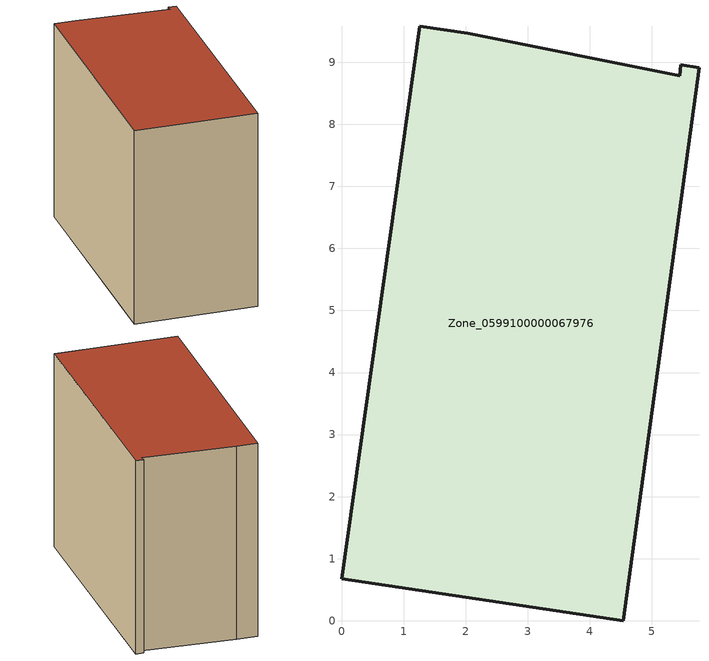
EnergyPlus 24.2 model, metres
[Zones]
Zone_0599100000067976
 floor ground (C_G): 0,0.68 1.26,9.58 2.04,9.46 5.45,8.78 5.46,8.96 5.76,8.91 4.54,0 z0
 wall outside (C_F): 5.45,8.78 2.04,9.46 1.26,9.58 0,0.68 4.54,0 5.76,8.91 5.46,8.96 5.45,8.78 z0:7.62
 roof outside (C_R): 5.76,8.91 5.46,8.96 5.45,8.78 2.04,9.46 1.26,9.58 0,0.68 4.54,0 z7.62
[BUILDING]
Pand.0599100000067976: North Axis=0; Terrain=City; Loads Convergence Tolerance Value=0.04; Temperature Convergence Tolerance Value=0.4; Solar Distribution=FullExterior; Maximum Number of Warmup Days=25; Minimum Number of Warmup Days=1
[Site:Location]
Rotterdam.The.Hague.AP_ZH_NLD Design_Conditions: Latitude=51.96; Longitude=4.45; Time Zone=1; Elevation=-4.5
[SITE:GROUNDTEMPERATURE:BUILDINGSURFACE]
18, 18, 18, 18, 18, 18, 18, 18, 18, 18, 18, 18
[MATERIAL] Thermal Absorptance=0.9; Solar Absorptance=0.7; Visible Absorptance=0.7
Name | Roughness | Thickness | Conductivity | Density | Specific Heat
G.TI.1946-1964 | MediumSmooth | 0.15 | 1 | 540 | 1210
F.TI.1946-1964 | Rough | 0.3 | 0.857143 | 1920 | 840
R.TI.1946-1964 | MediumRough | 0.2 | 0.277778 | 1500 | 1000
[CONSTRUCTION]
C_G: G.TI.1946-1964
C_F: F.TI.1946-1964
C_R: R.TI.1946-1964
[ZONE]
Zone_0599100000067976: Type=1; Multiplier=1; Ceiling Height=Autocalculate; Volume=Autocalculate; Floor Area=autocalculate; Part of Total Floor Area=Yes
[ZONEINFILTRATION:DESIGNFLOWRATE]
Infil_Zone_0599100000067976: Zone or ZoneList or Space or SpaceList=Zone_0599100000067976; Schedule=AlwaysOn; Design Flow Rate Calculation Method=Flow/Area; Flow Rate per Floor Area=0.003; Constant Term Coefficient=1; Temperature Term Coefficient=0; Velocity Term Coefficient=0; Velocity Squared Term Coefficient=0
[HVACTEMPLATE:ZONE:IDEALLOADSAIRSYSTEM]
Zone_0599100000067976: Maximum Heating Supply Air Temperature=50; Minimum Cooling Supply Air Temperature=13; Maximum Heating Supply Air Humidity Ratio=0.0156; Minimum Cooling Supply Air Humidity Ratio=0.0077; Heating Limit=NoLimit; Cooling Limit=NoLimit; Dehumidification Control Type=ConstantSensibleHeatRatio; Cooling Sensible Heat Ratio=0.7; Dehumidification Setpoint=60; Humidification Control Type=None; Humidification Setpoint=30; Outdoor Air Method=None; Outdoor Air Flow Rate per Person=0.00944; Outdoor Air Flow Rate per Zone Floor Area=0; Outdoor Air Flow Rate per Zone=0; Demand Controlled Ventilation Type=None; Outdoor Air Economizer Type=NoEconomizer; Heat Recovery Type=None; Sensible Heat Recovery Effectiveness=0.7; Latent Heat Recovery Effectiveness=0.65
[ZONECONTROL:THERMOSTAT]
ThermostatControl_Zone_0599100000067976: Zone or ZoneList=Zone_0599100000067976; Control Type Schedule=DualSetpointControlType; Control 1=Thermostat_Zone_0599100000067976; Temperature Difference Between Cutout And Setpoint=0
[THERMOSTATSETPOINT:DUALSETPOINT]
Thermostat_Zone_0599100000067976: Heating Setpoint Temperature Schedule=HeatingSetpoint_Zone_0599100000067976; Cooling Setpoint Temperature Schedule=CoolingSetpoint_Zone_0599100000067976
[SCHEDULE:COMPACT]
HeatingSetpoint_Zone_0599100000067976: Through: 12/31, For: AllDays, Until: 24:00, 21
CoolingSetpoint_Zone_0599100000067976: Through: 12/31, For: AllDays, Until: 24:00, 24
DualSetpointControlType: Through: 12/31, For: AllDays, Until: 24:00, 4
AlwaysOn: Through: 12/31, For: AllDays, Until: 24:00, 1
